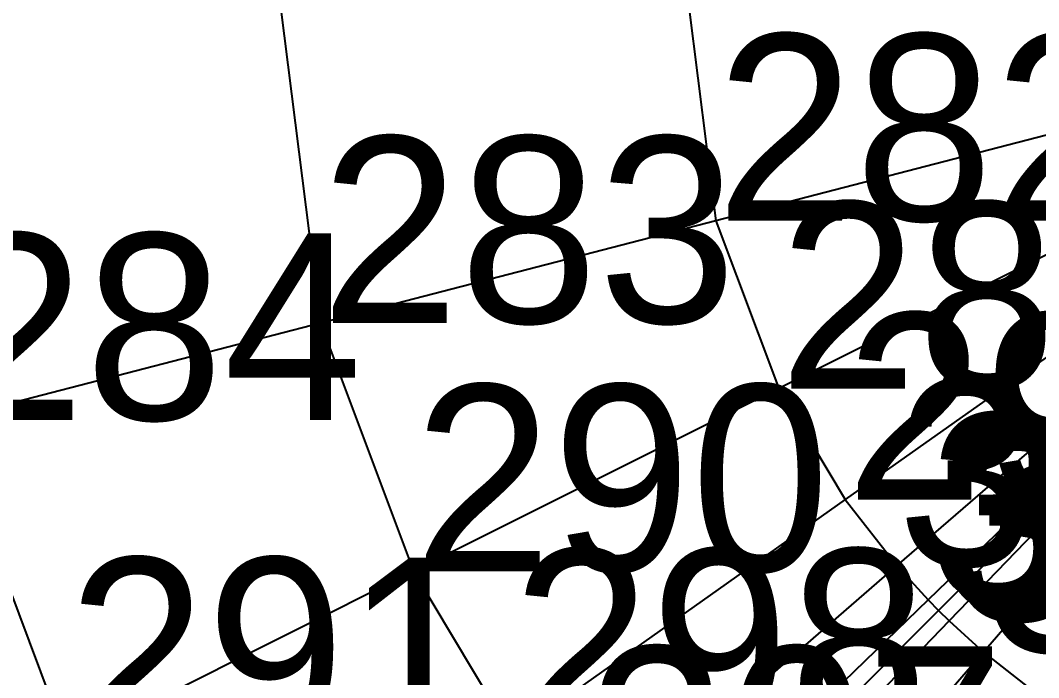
# Model space of a CAD drawing. Header units: metres. Extents: x -2.48 to 2.8, y -2.48 to 2.63.
# Drawn here: x -1.224 to -0.405, y -0.539 to -0.011 of the extents above; entities that cross this region are included whole.
import ezdxf

# ---------------------------------------------------------------- set-up
doc = ezdxf.new("R2010")
doc.units = ezdxf.units.M

msp = doc.modelspace()

# ---------------------------------------------------------------- linework, layer by layer
at = {"layer": 'ASSE', "color": 253}
for p, q in [((-1.014743, 0, 2.610773), (-0.982373, -0.254257, 2.610773)), ((-0.686298, 0, 2.716026), (-0.664405, -0.171961, 2.716026)), ((-0.335069, -0.086722, 2.780126), (-0.664405, -0.171961, 2.716026)), ((-0.30957, -0.154785, 2.780126), (-0.613843, -0.306922, 2.716026)), ((-0.664405, -0.171961, 2.716026), (-0.982373, -0.254257, 2.610773)), ((-0.664405, -0.171961, 2.716026), (-0.613843, -0.306922, 2.716026)), ((-0.282597, -0.199827, 2.780126), (-0.56036, -0.396234, 2.716026)), ((-0.261634, -0.226582, 2.780126), (-0.518792, -0.449287, 2.716026)), ((-0.248941, -0.240459, 2.780126), (-0.493623, -0.476803, 2.716026)), ((-0.244737, -0.244737, 2.780126), (-0.485286, -0.485286, 2.716026)), ((-0.240459, -0.248941, 2.780126), (-0.476803, -0.493623, 2.716026)), ((-0.982373, -0.254257, 2.610773), (-1.283532, -0.332202, 2.466761)), ((-0.982373, -0.254257, 2.610773), (-0.907613, -0.453807, 2.610773)), ((-0.226582, -0.261634, 2.780126), (-0.449287, -0.518792, 2.716026)), ((-0.613843, -0.306922, 2.716026), (-0.907613, -0.453807, 2.610773)), ((-0.613843, -0.306922, 2.716026), (-0.56036, -0.396234, 2.716026)), ((-1.283532, -0.332202, 2.466761), (-1.185854, -0.592927, 2.466761)), ((-0.56036, -0.396234, 2.716026), (-0.828534, -0.585862, 2.610773)), ((-0.56036, -0.396234, 2.716026), (-0.518792, -0.449287, 2.716026)), ((-0.518792, -0.449287, 2.716026), (-0.767073, -0.664305, 2.610773)), ((-0.518792, -0.449287, 2.716026), (-0.493623, -0.476803, 2.716026)), ((-0.907613, -0.453807, 2.610773), (-1.185854, -0.592927, 2.466761)), ((-0.907613, -0.453807, 2.610773), (-0.828534, -0.585862, 2.610773)), ((-0.493623, -0.476803, 2.716026), (-0.729858, -0.704989, 2.610773)), ((-0.493623, -0.476803, 2.716026), (-0.485286, -0.485286, 2.716026)), ((-0.485286, -0.485286, 2.716026), (-0.717531, -0.717531, 2.610773)), ((-0.485286, -0.485286, 2.716026), (-0.476803, -0.493623, 2.716026)), ((-0.476803, -0.493623, 2.716026), (-0.704989, -0.729858, 2.610773)), ((-0.476803, -0.493623, 2.716026), (-0.449287, -0.518792, 2.716026)), ((-0.449287, -0.518792, 2.716026), (-0.664305, -0.767073, 2.610773)), ((-0.449287, -0.518792, 2.716026), (-0.396234, -0.56036, 2.716026))]:
    msp.add_line(p, q, dxfattribs=at)
at = {"layer": 'ESTRADOSSO'}
for p, q in [((-1.014743, 0, 2.771739), (-0.982373, -0.254257, 2.771739)), ((-0.686298, 0, 2.870755), (-0.664405, -0.171961, 2.870755)), ((-0.335069, -0.086722, 2.931288), (-0.664405, -0.171961, 2.870755)), ((-0.30957, -0.154785, 2.931288), (-0.613843, -0.306922, 2.870755)), ((-0.664405, -0.171961, 2.870755), (-0.982373, -0.254257, 2.771739)), ((-0.664405, -0.171961, 2.870755), (-0.613843, -0.306922, 2.870755)), ((-0.282597, -0.199827, 2.931288), (-0.56036, -0.396234, 2.870755)), ((-0.261634, -0.226582, 2.931288), (-0.518792, -0.449287, 2.870755)), ((-0.248941, -0.240459, 2.931288), (-0.493623, -0.476803, 2.870755)), ((-0.244737, -0.244737, 2.931288), (-0.485286, -0.485286, 2.870755)), ((-0.240459, -0.248941, 2.931288), (-0.476803, -0.493623, 2.870755)), ((-0.982373, -0.254257, 2.771739), (-1.283532, -0.332202, 2.637125)), ((-0.982373, -0.254257, 2.771739), (-0.907613, -0.453807, 2.771739)), ((-0.226582, -0.261634, 2.931288), (-0.449287, -0.518792, 2.870755)), ((-0.613843, -0.306922, 2.870755), (-0.907613, -0.453807, 2.771739)), ((-0.613843, -0.306922, 2.870755), (-0.56036, -0.396234, 2.870755)), ((-1.283532, -0.332202, 2.637125), (-1.185854, -0.592927, 2.637125)), ((-0.56036, -0.396234, 2.870755), (-0.828534, -0.585862, 2.771739)), ((-0.56036, -0.396234, 2.870755), (-0.518792, -0.449287, 2.870755)), ((-0.518792, -0.449287, 2.870755), (-0.767073, -0.664305, 2.771739)), ((-0.518792, -0.449287, 2.870755), (-0.493623, -0.476803, 2.870755)), ((-0.907613, -0.453807, 2.771739), (-1.185854, -0.592927, 2.637125)), ((-0.907613, -0.453807, 2.771739), (-0.828534, -0.585862, 2.771739)), ((-0.493623, -0.476803, 2.870755), (-0.729858, -0.704989, 2.771739)), ((-0.493623, -0.476803, 2.870755), (-0.485286, -0.485286, 2.870755)), ((-0.485286, -0.485286, 2.870755), (-0.717531, -0.717531, 2.771739)), ((-0.485286, -0.485286, 2.870755), (-0.476803, -0.493623, 2.870755)), ((-0.476803, -0.493623, 2.870755), (-0.704989, -0.729858, 2.771739)), ((-0.476803, -0.493623, 2.870755), (-0.449287, -0.518792, 2.870755)), ((-0.449287, -0.518792, 2.870755), (-0.664305, -0.767073, 2.771739)), ((-0.449287, -0.518792, 2.870755), (-0.396234, -0.56036, 2.870755))]:
    msp.add_line(p, q, dxfattribs=at)
at = {"layer": 'fz', "color": 7}
for p, q in [((-0.664405, -0.171961, 2.870755), (-0.664405, -0.171961, 3.982755)), ((-0.982373, -0.254257, 2.771739), (-0.982373, -0.254257, 4.573739)), ((-0.613843, -0.306922, 2.870755), (-0.613843, -0.306922, 3.742755)), ((-0.56036, -0.396234, 2.870755), (-0.56036, -0.396234, 3.474755)), ((-0.518792, -0.449287, 2.870755), (-0.518792, -0.449287, 3.238755)), ((-0.907613, -0.453807, 2.771739), (-0.907613, -0.453807, 4.183739)), ((-0.493623, -0.476803, 2.870755), (-0.493623, -0.476803, 3.044755)), ((-0.485286, -0.485286, 2.870755), (-0.485286, -0.485286, 2.954755)), ((-0.476803, -0.493623, 2.870755), (-0.476803, -0.493623, 3.044755)), ((-0.449287, -0.518792, 2.870755), (-0.449287, -0.518792, 3.238755))]:
    msp.add_line(p, q, dxfattribs=at)
at = {"layer": 'INTERNAL'}
for p in [(-0.664405, -0.171961, 2.561298), (-0.982373, -0.254257, 2.449806), (-0.613843, -0.306922, 2.561298), (-0.56036, -0.396234, 2.561298), (-0.518792, -0.449287, 2.561298), (-0.907613, -0.453807, 2.449806), (-0.493623, -0.476803, 2.561298), (-0.485286, -0.485286, 2.561298), (-0.476803, -0.493623, 2.561298), (-0.449287, -0.518792, 2.561298)]:
    msp.add_point(p, dxfattribs=at)
at = {"layer": 'INTRADOSSO'}
for p, q in [((-1.014743, 0, 2.449806), (-0.982373, -0.254257, 2.449806)), ((-0.686298, 0, 2.561298), (-0.664405, -0.171961, 2.561298)), ((-0.335069, -0.086722, 2.628965), (-0.664405, -0.171961, 2.561298)), ((-0.30957, -0.154785, 2.628965), (-0.613843, -0.306922, 2.561298)), ((-0.664405, -0.171961, 2.561298), (-0.982373, -0.254257, 2.449806)), ((-0.664405, -0.171961, 2.561298), (-0.613843, -0.306922, 2.561298)), ((-0.282597, -0.199827, 2.628965), (-0.56036, -0.396234, 2.561298)), ((-0.261634, -0.226582, 2.628965), (-0.518792, -0.449287, 2.561298)), ((-0.248941, -0.240459, 2.628965), (-0.493623, -0.476803, 2.561298)), ((-0.244737, -0.244737, 2.628965), (-0.485286, -0.485286, 2.561298)), ((-0.240459, -0.248941, 2.628965), (-0.476803, -0.493623, 2.561298)), ((-0.982373, -0.254257, 2.449806), (-1.283532, -0.332202, 2.296397)), ((-0.982373, -0.254257, 2.449806), (-0.907613, -0.453807, 2.449806)), ((-0.226582, -0.261634, 2.628965), (-0.449287, -0.518792, 2.561298)), ((-0.613843, -0.306922, 2.561298), (-0.907613, -0.453807, 2.449806)), ((-0.613843, -0.306922, 2.561298), (-0.56036, -0.396234, 2.561298)), ((-1.283532, -0.332202, 2.296397), (-1.185854, -0.592927, 2.296397)), ((-0.56036, -0.396234, 2.561298), (-0.828534, -0.585862, 2.449806)), ((-0.56036, -0.396234, 2.561298), (-0.518792, -0.449287, 2.561298)), ((-0.518792, -0.449287, 2.561298), (-0.767073, -0.664305, 2.449806)), ((-0.518792, -0.449287, 2.561298), (-0.493623, -0.476803, 2.561298)), ((-0.907613, -0.453807, 2.449806), (-1.185854, -0.592927, 2.296397)), ((-0.907613, -0.453807, 2.449806), (-0.828534, -0.585862, 2.449806)), ((-0.493623, -0.476803, 2.561298), (-0.729858, -0.704989, 2.449806)), ((-0.493623, -0.476803, 2.561298), (-0.485286, -0.485286, 2.561298)), ((-0.485286, -0.485286, 2.561298), (-0.717531, -0.717531, 2.449806)), ((-0.485286, -0.485286, 2.561298), (-0.476803, -0.493623, 2.561298)), ((-0.476803, -0.493623, 2.561298), (-0.704989, -0.729858, 2.449806)), ((-0.476803, -0.493623, 2.561298), (-0.449287, -0.518792, 2.561298)), ((-0.449287, -0.518792, 2.561298), (-0.664305, -0.767073, 2.449806)), ((-0.449287, -0.518792, 2.561298), (-0.396234, -0.56036, 2.561298))]:
    msp.add_line(p, q, dxfattribs=at)
at = {"layer": 'MAXSPINTA', "color": 41, "ltscale": 2.37144}
msp.add_line((-1.014743, 0, 2.64103), (-0.982373, -0.254257, 2.624014), dxfattribs=at)
at = {"layer": 'MAXSPINTA', "color": 41, "ltscale": 2.370651}
msp.add_line((-0.686298, 0, 2.66775), (-0.664405, -0.171961, 2.657193), dxfattribs=at)
at = {"layer": 'MAXSPINTA', "color": 41, "ltscale": 2.894168}
msp.add_line((-0.335069, -0.086722, 2.660092), (-0.664405, -0.171961, 2.657193), dxfattribs=at)
at = {"layer": 'MAXSPINTA', "color": 41, "ltscale": 2.777184}
msp.add_line((-0.30957, -0.154785, 2.651013), (-0.613843, -0.306922, 2.634161), dxfattribs=at)
at = {"layer": 'MAXSPINTA', "color": 41, "ltscale": 3.458253}
msp.add_line((-0.664405, -0.171961, 2.657193), (-0.982373, -0.254257, 2.624014), dxfattribs=at)
at = {"layer": 'MAXSPINTA', "color": 41, "ltscale": 2.390325}
msp.add_line((-0.664405, -0.171961, 2.657193), (-0.613843, -0.306922, 2.634161), dxfattribs=at)
at = {"layer": 'MAXSPINTA', "color": 41, "ltscale": 2.651575}
msp.add_line((-0.282597, -0.199827, 2.642833), (-0.56036, -0.396234, 2.612865), dxfattribs=at)
at = {"layer": 'MAXSPINTA', "color": 41, "ltscale": 2.542316}
for p, q in [((-0.261634, -0.226582, 2.637975), (-0.518792, -0.449287, 2.599857)), ((-0.226582, -0.261634, 2.637975), (-0.449287, -0.518792, 2.599857))]:
    msp.add_line(p, q, dxfattribs=at)
at = {"layer": 'MAXSPINTA', "color": 41, "ltscale": 2.449385}
for p, q in [((-0.248941, -0.240459, 2.636113), (-0.493623, -0.476803, 2.594738)), ((-0.240459, -0.248941, 2.636113), (-0.476803, -0.493623, 2.594738))]:
    msp.add_line(p, q, dxfattribs=at)
at = {"layer": 'MAXSPINTA', "color": 41, "ltscale": 2.406283}
msp.add_line((-0.244737, -0.244737, 2.635901), (-0.485286, -0.485286, 2.594141), dxfattribs=at)
at = {"layer": 'MAXSPINTA', "color": 41, "ltscale": 4.107245}
msp.add_line((-0.982373, -0.254257, 2.624014), (-1.283532, -0.332202, 2.54718), dxfattribs=at)
at = {"layer": 'MAXSPINTA', "color": 41, "ltscale": 2.397557}
msp.add_line((-0.982373, -0.254257, 2.624014), (-0.907613, -0.453807, 2.586023), dxfattribs=at)
at = {"layer": 'MAXSPINTA', "color": 41, "ltscale": 3.234342}
msp.add_line((-0.613843, -0.306922, 2.634161), (-0.907613, -0.453807, 2.586023), dxfattribs=at)
at = {"layer": 'MAXSPINTA', "color": 41, "ltscale": 2.402866}
msp.add_line((-0.613843, -0.306922, 2.634161), (-0.56036, -0.396234, 2.612865), dxfattribs=at)
at = {"layer": 'MAXSPINTA', "color": 41, "ltscale": 2.399123}
msp.add_line((-1.283532, -0.332202, 2.54718), (-1.185854, -0.592927, 2.496518), dxfattribs=at)
at = {"layer": 'MAXSPINTA', "color": 41, "ltscale": 2.988758}
msp.add_line((-0.56036, -0.396234, 2.612865), (-0.828534, -0.585862, 2.549904), dxfattribs=at)
at = {"layer": 'MAXSPINTA', "color": 41, "ltscale": 2.393528}
for p, q in [((-0.56036, -0.396234, 2.612865), (-0.518792, -0.449287, 2.599857)), ((-0.449287, -0.518792, 2.599857), (-0.396234, -0.56036, 2.612865))]:
    msp.add_line(p, q, dxfattribs=at)
at = {"layer": 'MAXSPINTA', "color": 41, "ltscale": 2.771012}
for p, q in [((-0.518792, -0.449287, 2.599857), (-0.767073, -0.664305, 2.527224)), ((-0.449287, -0.518792, 2.599857), (-0.664305, -0.767073, 2.527224))]:
    msp.add_line(p, q, dxfattribs=at)
at = {"layer": 'MAXSPINTA', "color": 41, "ltscale": 2.370207}
for p, q in [((-0.518792, -0.449287, 2.599857), (-0.493623, -0.476803, 2.594738)), ((-0.476803, -0.493623, 2.594738), (-0.449287, -0.518792, 2.599857))]:
    msp.add_line(p, q, dxfattribs=at)
at = {"layer": 'MAXSPINTA', "color": 41, "ltscale": 3.77364}
msp.add_line((-0.907613, -0.453807, 2.586023), (-1.185854, -0.592927, 2.496518), dxfattribs=at)
at = {"layer": 'MAXSPINTA', "color": 41, "ltscale": 2.418023}
msp.add_line((-0.907613, -0.453807, 2.586023), (-0.828534, -0.585862, 2.549904), dxfattribs=at)
at = {"layer": 'MAXSPINTA', "color": 41, "ltscale": 2.583253}
for p, q in [((-0.493623, -0.476803, 2.594738), (-0.729858, -0.704989, 2.518059)), ((-0.476803, -0.493623, 2.594738), (-0.704989, -0.729858, 2.518059))]:
    msp.add_line(p, q, dxfattribs=at)
at = {"layer": 'MAXSPINTA', "color": 41, "ltscale": 2.350351}
for p, q in [((-0.493623, -0.476803, 2.594738), (-0.485286, -0.485286, 2.594141)), ((-0.485286, -0.485286, 2.594141), (-0.476803, -0.493623, 2.594738))]:
    msp.add_line(p, q, dxfattribs=at)
at = {"layer": 'MAXSPINTA', "color": 41, "ltscale": 2.495253}
msp.add_line((-0.485286, -0.485286, 2.594141), (-0.717531, -0.717531, 2.516972), dxfattribs=at)
at = {"layer": 'MEDIONETWORK', "color": 21, "ltscale": 1.676622}
msp.add_line((-1.014743, 0, 2.691667), (-0.982373, -0.254257, 2.684057), dxfattribs=at)
at = {"layer": 'MEDIONETWORK', "color": 21, "ltscale": 1.677912}
msp.add_line((-0.686298, 0, 2.757899), (-0.664405, -0.171961, 2.749422), dxfattribs=at)
at = {"layer": 'MEDIONETWORK', "color": 21, "ltscale": 2.051604}
msp.add_line((-0.335069, -0.086722, 2.76401), (-0.664405, -0.171961, 2.749422), dxfattribs=at)
at = {"layer": 'MEDIONETWORK', "color": 21, "ltscale": 1.970158}
msp.add_line((-0.30957, -0.154785, 2.754418), (-0.613843, -0.306922, 2.728655), dxfattribs=at)
at = {"layer": 'MEDIONETWORK', "color": 41, "ltscale": 2.484695}
msp.add_line((-0.664405, -0.171961, 2.749422), (-0.982373, -0.254257, 2.684057), dxfattribs=at)
at = {"layer": 'MEDIONETWORK', "color": 21, "ltscale": 1.689002}
msp.add_line((-0.664405, -0.171961, 2.749422), (-0.613843, -0.306922, 2.728655), dxfattribs=at)
at = {"layer": 'MEDIONETWORK', "color": 21, "ltscale": 1.882464}
msp.add_line((-0.282597, -0.199827, 2.745386), (-0.56036, -0.396234, 2.70723), dxfattribs=at)
at = {"layer": 'MEDIONETWORK', "color": 21, "ltscale": 1.806187}
for p, q in [((-0.261634, -0.226582, 2.739824), (-0.518792, -0.449287, 2.693113)), ((-0.226582, -0.261634, 2.739824), (-0.449287, -0.518792, 2.693113))]:
    msp.add_line(p, q, dxfattribs=at)
at = {"layer": 'MEDIONETWORK', "color": 21, "ltscale": 1.740852}
for p, q in [((-0.248941, -0.240459, 2.737634), (-0.493623, -0.476803, 2.687277)), ((-0.240459, -0.248941, 2.737634), (-0.476803, -0.493623, 2.687277))]:
    msp.add_line(p, q, dxfattribs=at)
at = {"layer": 'MEDIONETWORK', "color": 21, "ltscale": 1.710311}
msp.add_line((-0.244737, -0.244737, 2.73738), (-0.485286, -0.485286, 2.686578), dxfattribs=at)
at = {"layer": 'MEDIONETWORK', "color": 41, "ltscale": 3.083146}
msp.add_line((-0.982373, -0.254257, 2.684057), (-1.283532, -0.332202, 2.547792), dxfattribs=at)
at = {"layer": 'MEDIONETWORK', "color": 21, "ltscale": 1.683476}
msp.add_line((-0.982373, -0.254257, 2.684057), (-0.907613, -0.453807, 2.658731), dxfattribs=at)
at = {"layer": 'MEDIONETWORK', "color": 41, "ltscale": 2.317302}
msp.add_line((-0.613843, -0.306922, 2.728655), (-0.907613, -0.453807, 2.658731), dxfattribs=at)
at = {"layer": 'MEDIONETWORK', "color": 21, "ltscale": 1.702244}
msp.add_line((-0.613843, -0.306922, 2.728655), (-0.56036, -0.396234, 2.70723), dxfattribs=at)
at = {"layer": 'MEDIONETWORK', "color": 21, "ltscale": 1.674403}
msp.add_line((-1.283532, -0.332202, 2.547792), (-1.185854, -0.592927, 2.53204), dxfattribs=at)
at = {"layer": 'MEDIONETWORK', "color": 21, "ltscale": 2.139707}
msp.add_line((-0.56036, -0.396234, 2.70723), (-0.828534, -0.585862, 2.627236), dxfattribs=at)
at = {"layer": 'MEDIONETWORK', "color": 21, "ltscale": 1.700618}
for p, q in [((-0.56036, -0.396234, 2.70723), (-0.518792, -0.449287, 2.693113)), ((-0.449287, -0.518792, 2.693113), (-0.396234, -0.56036, 2.70723))]:
    msp.add_line(p, q, dxfattribs=at)
at = {"layer": 'MEDIONETWORK', "color": 21, "ltscale": 1.985055}
for p, q in [((-0.518792, -0.449287, 2.693113), (-0.767073, -0.664305, 2.604326)), ((-0.449287, -0.518792, 2.693113), (-0.664305, -0.767073, 2.604326))]:
    msp.add_line(p, q, dxfattribs=at)
at = {"layer": 'MEDIONETWORK', "color": 21, "ltscale": 1.683351}
for p, q in [((-0.518792, -0.449287, 2.693113), (-0.493623, -0.476803, 2.687277)), ((-0.476803, -0.493623, 2.687277), (-0.449287, -0.518792, 2.693113))]:
    msp.add_line(p, q, dxfattribs=at)
at = {"layer": 'MEDIONETWORK', "color": 41, "ltscale": 2.773318}
msp.add_line((-0.907613, -0.453807, 2.658731), (-1.185854, -0.592927, 2.53204), dxfattribs=at)
at = {"layer": 'MEDIONETWORK', "color": 21, "ltscale": 1.701822}
msp.add_line((-0.907613, -0.453807, 2.658731), (-0.828534, -0.585862, 2.627236), dxfattribs=at)
at = {"layer": 'MEDIONETWORK', "color": 21, "ltscale": 1.851735}
for p, q in [((-0.493623, -0.476803, 2.687277), (-0.729858, -0.704989, 2.59427)), ((-0.476803, -0.493623, 2.687277), (-0.704989, -0.729858, 2.59427))]:
    msp.add_line(p, q, dxfattribs=at)
at = {"layer": 'MEDIONETWORK', "color": 21, "ltscale": 1.665414}
for p, q in [((-0.493623, -0.476803, 2.687277), (-0.485286, -0.485286, 2.686578)), ((-0.485286, -0.485286, 2.686578), (-0.476803, -0.493623, 2.687277))]:
    msp.add_line(p, q, dxfattribs=at)
at = {"layer": 'MEDIONETWORK', "color": 21, "ltscale": 1.788839}
msp.add_line((-0.485286, -0.485286, 2.686578), (-0.717531, -0.717531, 2.593028), dxfattribs=at)
at = {"layer": 'MINSPINTA', "color": 21, "ltscale": 1.29163}
msp.add_line((-1.014743, 0, 2.771739), (-0.982373, -0.254257, 2.757704), dxfattribs=at)
at = {"layer": 'MINSPINTA', "color": 21, "ltscale": 1.292901}
msp.add_line((-0.686298, 0, 2.853314), (-0.664405, -0.171961, 2.841125), dxfattribs=at)
at = {"layer": 'MINSPINTA', "color": 21, "ltscale": 1.579598}
msp.add_line((-0.335069, -0.086722, 2.859135), (-0.664405, -0.171961, 2.841125), dxfattribs=at)
at = {"layer": 'MINSPINTA', "color": 21, "ltscale": 1.519204}
msp.add_line((-0.30957, -0.154785, 2.846322), (-0.613843, -0.306922, 2.812684), dxfattribs=at)
at = {"layer": 'MINSPINTA', "color": 21, "ltscale": 1.934896}
msp.add_line((-0.664405, -0.171961, 2.841125), (-0.982373, -0.254257, 2.757704), dxfattribs=at)
at = {"layer": 'MINSPINTA', "color": 21, "ltscale": 1.311317}
msp.add_line((-0.664405, -0.171961, 2.841125), (-0.613843, -0.306922, 2.812684), dxfattribs=at)
at = {"layer": 'MINSPINTA', "color": 21, "ltscale": 1.455187}
msp.add_line((-0.282597, -0.199827, 2.834373), (-0.56036, -0.396234, 2.784254), dxfattribs=at)
at = {"layer": 'MINSPINTA', "color": 21, "ltscale": 1.399227}
for p, q in [((-0.261634, -0.226582, 2.827053), (-0.518792, -0.449287, 2.76576)), ((-0.226582, -0.261634, 2.827053), (-0.449287, -0.518792, 2.76576))]:
    msp.add_line(p, q, dxfattribs=at)
at = {"layer": 'MINSPINTA', "color": 21, "ltscale": 1.349989}
for p, q in [((-0.248941, -0.240459, 2.824178), (-0.493623, -0.476803, 2.758145)), ((-0.240459, -0.248941, 2.824178), (-0.476803, -0.493623, 2.758145))]:
    msp.add_line(p, q, dxfattribs=at)
at = {"layer": 'MINSPINTA', "color": 21, "ltscale": 1.326477}
msp.add_line((-0.244737, -0.244737, 2.823845), (-0.485286, -0.485286, 2.757234), dxfattribs=at)
at = {"layer": 'MINSPINTA', "color": 41, "ltscale": 2.49429}
msp.add_line((-0.982373, -0.254257, 2.757704), (-1.283532, -0.332202, 2.582504), dxfattribs=at)
at = {"layer": 'MINSPINTA', "color": 21, "ltscale": 1.30583}
msp.add_line((-0.982373, -0.254257, 2.757704), (-0.907613, -0.453807, 2.720613), dxfattribs=at)
at = {"layer": 'MINSPINTA', "color": 21, "ltscale": 1.811458}
msp.add_line((-0.613843, -0.306922, 2.812684), (-0.907613, -0.453807, 2.720613), dxfattribs=at)
at = {"layer": 'MINSPINTA', "color": 21, "ltscale": 1.330082}
msp.add_line((-0.613843, -0.306922, 2.812684), (-0.56036, -0.396234, 2.784254), dxfattribs=at)
at = {"layer": 'MINSPINTA', "color": 21, "ltscale": 1.294206}
msp.add_line((-1.283532, -0.332202, 2.582504), (-1.185854, -0.592927, 2.551987), dxfattribs=at)
at = {"layer": 'MINSPINTA', "color": 21, "ltscale": 1.680114}
msp.add_line((-0.56036, -0.396234, 2.784254), (-0.828534, -0.585862, 2.678932), dxfattribs=at)
at = {"layer": 'MINSPINTA', "color": 21, "ltscale": 1.328286}
for p, q in [((-0.56036, -0.396234, 2.784254), (-0.518792, -0.449287, 2.76576)), ((-0.449287, -0.518792, 2.76576), (-0.396234, -0.56036, 2.784254))]:
    msp.add_line(p, q, dxfattribs=at)
at = {"layer": 'MINSPINTA', "color": 21, "ltscale": 1.564435}
for p, q in [((-0.518792, -0.449287, 2.76576), (-0.767073, -0.664305, 2.649445)), ((-0.449287, -0.518792, 2.76576), (-0.664305, -0.767073, 2.649445))]:
    msp.add_line(p, q, dxfattribs=at)
at = {"layer": 'MINSPINTA', "color": 21, "ltscale": 1.306274}
for p, q in [((-0.518792, -0.449287, 2.76576), (-0.493623, -0.476803, 2.758145)), ((-0.476803, -0.493623, 2.758145), (-0.449287, -0.518792, 2.76576))]:
    msp.add_line(p, q, dxfattribs=at)
at = {"layer": 'MINSPINTA', "color": 41, "ltscale": 2.248324}
msp.add_line((-0.907613, -0.453807, 2.720613), (-1.185854, -0.592927, 2.551987), dxfattribs=at)
at = {"layer": 'MINSPINTA', "color": 21, "ltscale": 1.329283}
msp.add_line((-0.907613, -0.453807, 2.720613), (-0.828534, -0.585862, 2.678932), dxfattribs=at)
at = {"layer": 'MINSPINTA', "color": 21, "ltscale": 1.462056}
for p, q in [((-0.493623, -0.476803, 2.758145), (-0.729858, -0.704989, 2.636552)), ((-0.476803, -0.493623, 2.758145), (-0.704989, -0.729858, 2.636552))]:
    msp.add_line(p, q, dxfattribs=at)
at = {"layer": 'MINSPINTA', "color": 21, "ltscale": 1.283181}
for p, q in [((-0.493623, -0.476803, 2.758145), (-0.485286, -0.485286, 2.757234)), ((-0.485286, -0.485286, 2.757234), (-0.476803, -0.493623, 2.758145))]:
    msp.add_line(p, q, dxfattribs=at)
at = {"layer": 'MINSPINTA', "color": 21, "ltscale": 1.412741}
msp.add_line((-0.485286, -0.485286, 2.757234), (-0.717531, -0.717531, 2.634958), dxfattribs=at)

# ---------------------------------------------------------------- texts
at = {"layer": 'ID-NODES'}
for s, p in [('282', (-0.664405, -0.171961, 2.561298)), ('283', (-0.982373, -0.254257, 2.449806)), ('289', (-0.613843, -0.306922, 2.561298)), ('284', (-1.283532, -0.332202, 2.296397)), ('297', (-0.56036, -0.396234, 2.561298)), ('290', (-0.907613, -0.453807, 2.449806)), ('306', (-0.518792, -0.449287, 2.561298)), ('316', (-0.493623, -0.476803, 2.561298)), ('327', (-0.485286, -0.485286, 2.561298)), ('339', (-0.476803, -0.493623, 2.561298)), ('350', (-0.449287, -0.518792, 2.561298)), ('298', (-0.828534, -0.585862, 2.449806)), ('291', (-1.185854, -0.592927, 2.296397)), ('307', (-0.767073, -0.664305, 2.449806))]:
    msp.add_text(s, height=0.15, dxfattribs=at).set_placement(p)

doc.saveas('drawing.dxf')
